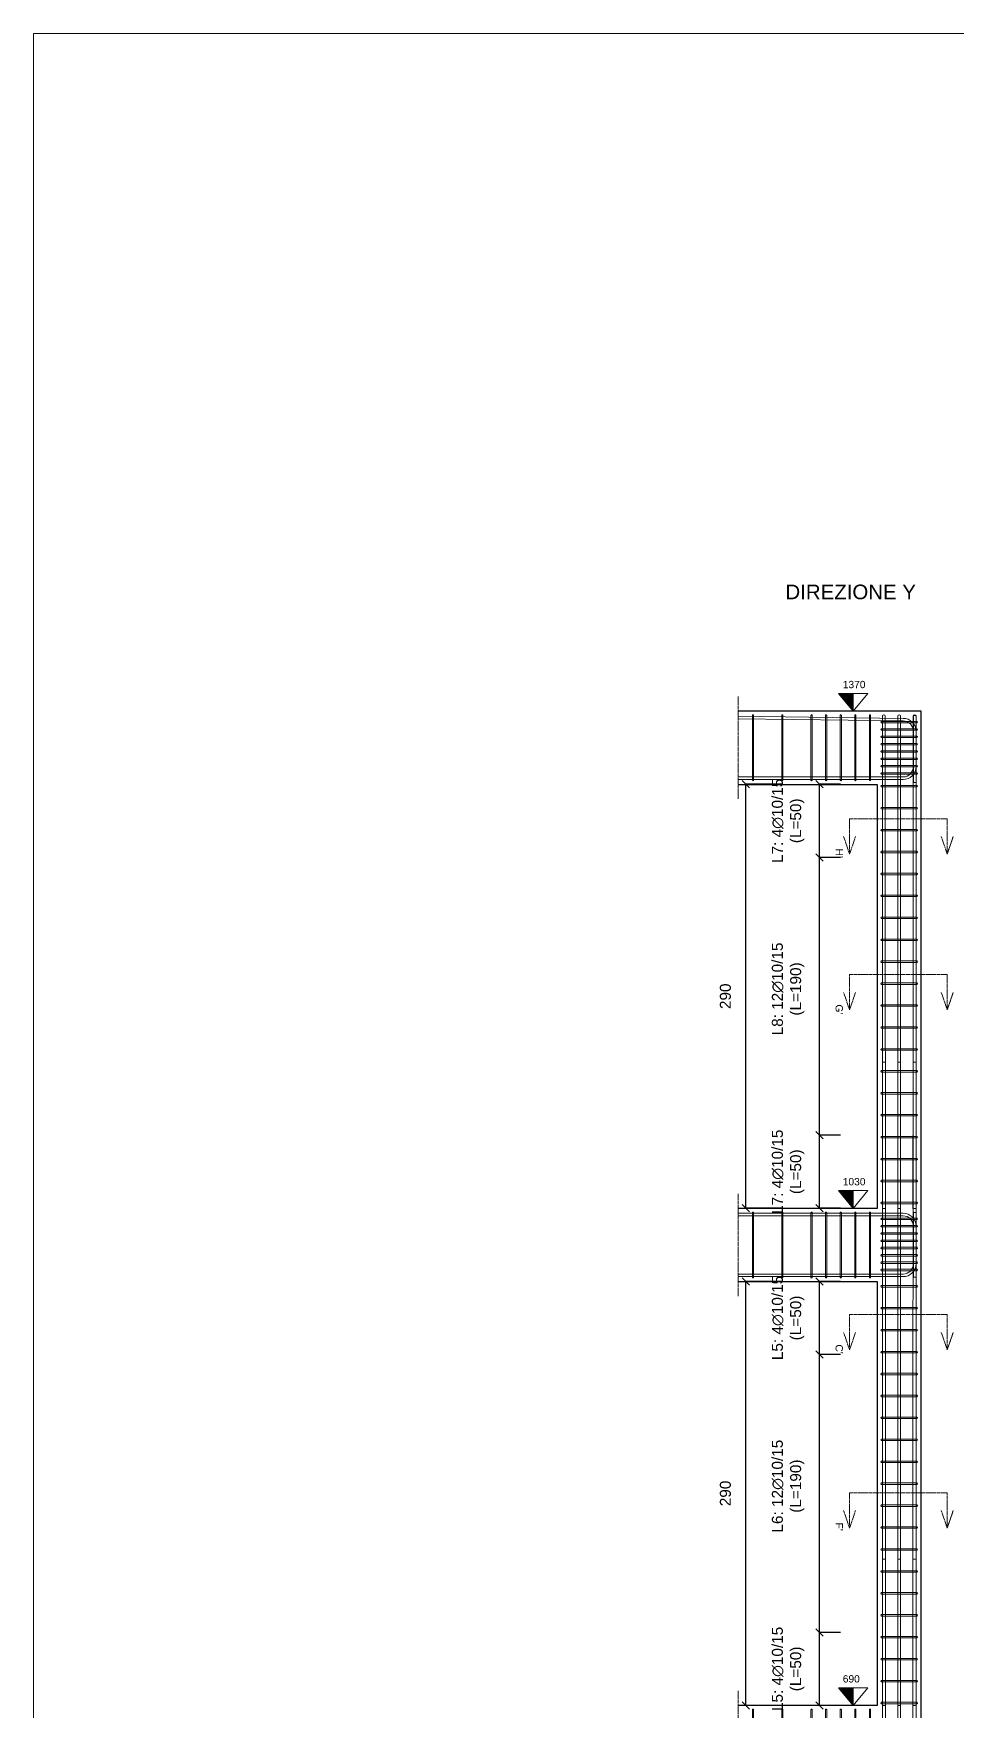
# Model space of a CAD drawing. Header units: millimetres. Extents: x -455371 to 117772, y -78417 to 116564.
# Drawn here: x -455371 to -449066, y 58762 to 70223 of the extents above; entities that cross this region are included whole.
import ezdxf

# ---------------------------------------------------------------- set-up
doc = ezdxf.new("R2010")
doc.units = ezdxf.units.MM
doc.linetypes.add('ACAD_ISO02W100', pattern=[15, 12, -3])
doc.layers.get('0').update_dxf_attribs({"color": 255})
for name, color, linetype, lineweight in [('armature', 5, 'Continuous', 18), ('Cls', 7, 'Continuous', 25), ('quote', 5, 'Continuous', 15), ('Scritte', 7, 'Continuous', 15), ('staffe', 10, 'Continuous', 15), ('tratteggio 1 a 50', 230, 'ACAD_ISO02W100', 15)]:
    doc.layers.add(name, color=color, linetype=linetype, lineweight=lineweight)
doc.layers.add('RETINI', color=253, linetype='Continuous')
doc.styles.get("Standard").update_dxf_attribs({"font": 'arial.ttf'})
doc.dimstyles.new('scala1 a 50', dxfattribs={"dimtxt": 75, "dimasz": 50, "dimexe": 0.18, "dimexo": 250, "dimgap": 100, "dimtad": 2, "dimdec": 0, "dimlfac": 0.1, "dimzin": 0, "dimdsep": 46, "dimtxsty": 'Standard', "dimblk": 'OBLIQUE', "dimcen": -100, "dimadec": 0, "dimazin": 0, "dimtfac": 1, "dimtdec": 0, "dimtofl": 0, "dimtmove": 0, "dimatfit": 3, "dimfxl": 250, "dimfxlon": 1, "dimtolj": 1, "dimtzin": 0, "dimarcsym": 0})

# ---------------------------------------------------------------- blocks, each defined once
blk = doc.blocks.new('*U2521')
at = {"layer": 'staffe'}
blk.add_lwpolyline([(-120, 5), (120, 5, -1), (120, -5), (-120, -5, -1)], format="xyb", close=True, dxfattribs=at)
blk = doc.blocks.new('*U2522')
at = {"layer": 'armature', "color": 0, "linetype": 'ByBlock', "lineweight": -2, "transparency": 16777216}
for p in [(0, 350), (0, 300), (0, 250), (0, 200), (0, 150), (0, 100), (0, 50), (0, 0)]:
    blk.add_blockref('*U2521', p, dxfattribs=at)
blk = doc.blocks.new('*U2523')
at = {"layer": 'staffe'}
blk.add_lwpolyline([(-4, -221), (-4, 221)], dxfattribs=at)
blk.add_lwpolyline([(4, 221), (4, -221, -1.019498), (-4, -221)], format="xyb", dxfattribs=at)
blk.add_arc((0, 221), 4, 0, 182.2127, dxfattribs=at)
blk = doc.blocks.new('*U2524')
at = {"layer": 'armature', "color": 0, "linetype": 'ByBlock', "lineweight": -2, "transparency": 16777216}
for p in [(0, 0), (100, 0), (200, 0), (300, 0), (400, 0)]:
    blk.add_blockref('*U2523', p, dxfattribs=at)
blk = doc.blocks.new('*U2525')
at = {"layer": 'staffe'}
blk.add_lwpolyline([(-4, -221), (-4, 221)], dxfattribs=at)
blk.add_lwpolyline([(4, 221), (4, -221, -1.019498), (-4, -221)], format="xyb", dxfattribs=at)
blk.add_arc((0, 221), 4, 0, 182.2127, dxfattribs=at)
blk = doc.blocks.new('*U2526')
at = {"layer": 'armature', "color": 0, "linetype": 'ByBlock', "lineweight": -2, "transparency": 16777216}
for p in [(0, 0), (200, 0)]:
    blk.add_blockref('*U2525', p, dxfattribs=at)
blk = doc.blocks.new('*U2540')
at = {"layer": 'staffe'}
blk.add_lwpolyline([(-4, -221), (-4, 221)], dxfattribs=at)
blk.add_lwpolyline([(4, 221), (4, -221, -1.019498), (-4, -221)], format="xyb", dxfattribs=at)
blk.add_arc((0, 221), 4, 0, 182.2127, dxfattribs=at)
blk = doc.blocks.new('*U2541')
at = {"layer": 'armature', "color": 0, "linetype": 'ByBlock', "lineweight": -2, "transparency": 16777216}
for p in [(0, 0), (100, 0), (200, 0), (300, 0), (400, 0)]:
    blk.add_blockref('*U2540', p, dxfattribs=at)
blk = doc.blocks.new('*U2542')
at = {"layer": 'staffe'}
blk.add_lwpolyline([(-4, -221), (-4, 221)], dxfattribs=at)
blk.add_lwpolyline([(4, 221), (4, -221, -1.019498), (-4, -221)], format="xyb", dxfattribs=at)
blk.add_arc((0, 221), 4, 0, 182.2127, dxfattribs=at)
blk = doc.blocks.new('*U2543')
at = {"layer": 'armature', "color": 0, "linetype": 'ByBlock', "lineweight": -2, "transparency": 16777216}
for p in [(0, 0), (200, 0)]:
    blk.add_blockref('*U2542', p, dxfattribs=at)
blk = doc.blocks.new('*U2544')
at = {"layer": 'staffe'}
blk.add_lwpolyline([(-4, -221), (-4, 221)], dxfattribs=at)
blk.add_lwpolyline([(4, 221), (4, -221, -1.019498), (-4, -221)], format="xyb", dxfattribs=at)
blk.add_arc((0, 221), 4, 0, 182.2127, dxfattribs=at)
blk = doc.blocks.new('*U2545')
at = {"layer": 'armature', "color": 0, "linetype": 'ByBlock', "lineweight": -2, "transparency": 16777216}
for p in [(0, 0), (100, 0), (200, 0), (300, 0), (400, 0)]:
    blk.add_blockref('*U2544', p, dxfattribs=at)
blk = doc.blocks.new('*U2546')
at = {"layer": 'staffe'}
blk.add_lwpolyline([(-4, -221), (-4, 221)], dxfattribs=at)
blk.add_lwpolyline([(4, 221), (4, -221, -1.019498), (-4, -221)], format="xyb", dxfattribs=at)
blk.add_arc((0, 221), 4, 0, 182.2127, dxfattribs=at)
blk = doc.blocks.new('*U2547')
at = {"layer": 'armature', "color": 0, "linetype": 'ByBlock', "lineweight": -2, "transparency": 16777216}
for p in [(0, 0), (200, 0)]:
    blk.add_blockref('*U2546', p, dxfattribs=at)
blk = doc.blocks.new('*U2527')
at = {"layer": 'staffe'}
blk.add_lwpolyline([(-120, 5), (120, 5, -1), (120, -5), (-120, -5, -1)], format="xyb", close=True, dxfattribs=at)
blk = doc.blocks.new('*U2528')
at = {"layer": 'armature', "color": 0, "linetype": 'ByBlock', "lineweight": -2, "transparency": 16777216}
for p in [(0, 350), (0, 300), (0, 250), (0, 200), (0, 150), (0, 100), (0, 50), (0, 0)]:
    blk.add_blockref('*U2527', p, dxfattribs=at)
blk = doc.blocks.new('*U2506')
at = {"layer": 'staffe'}
blk.add_lwpolyline([(-120, 5), (120, 5, -1), (120, -5), (-120, -5, -1)], format="xyb", close=True, dxfattribs=at)
blk = doc.blocks.new('*U2507')
at = {"layer": 'armature', "color": 0, "linetype": 'ByBlock', "lineweight": -2, "transparency": 16777216}
for p in [(0, 2850), (0, 2700), (0, 2550), (0, 2400), (0, 2250), (0, 2100), (0, 1950), (0, 1800), (0, 1650), (0, 1500), (0, 1350), (0, 1200), (0, 1050), (0, 900), (0, 750), (0, 600), (0, 450), (0, 300), (0, 150), (0, 0)]:
    blk.add_blockref('*U2506', p, dxfattribs=at)
blk = doc.blocks.new('*U2502')
at = {"layer": 'staffe'}
blk.add_lwpolyline([(-120, 5), (120, 5, -1), (120, -5), (-120, -5, -1)], format="xyb", close=True, dxfattribs=at)
blk = doc.blocks.new('*U2503')
at = {"layer": 'armature', "color": 0, "linetype": 'ByBlock', "lineweight": -2, "transparency": 16777216}
for p in [(0, 2850), (0, 2700), (0, 2550), (0, 2400), (0, 2250), (0, 2100), (0, 1950), (0, 1800), (0, 1650), (0, 1500), (0, 1350), (0, 1200), (0, 1050), (0, 900), (0, 750), (0, 600), (0, 450), (0, 300), (0, 150), (0, 0)]:
    blk.add_blockref('*U2502', p, dxfattribs=at)
blk = doc.blocks.new('_Oblique')
at = {"color": 0, "linetype": 'ByBlock', "lineweight": -2}
blk.add_line((-0.5, -0.5), (0.5, 0.5), dxfattribs=at)
blk = doc.blocks.new('*D2813')
at = {"layer": 'Defpoints', "color": 0, "transparency": 16777216}
for p in [(-450500, 65089), (-449601, 65089), (-449601, 62189)]:
    blk.add_point(p, dxfattribs=at)
at = {"layer": 'quote', "color": 0, "lineweight": -2, "transparency": 16777216}
for p, q in [((-450250, 65089), (-450500, 65089)), ((-450500, 62189), (-450500, 65089)), ((-450250, 62189), (-450500, 62189))]:
    blk.add_line(p, q, dxfattribs=at)
at = {"layer": 'quote', "color": 0, "lineweight": -2, "transparency": 16777216, "xscale": 50, "yscale": 50, "zscale": 50}
for p, rotation in [((-450500, 65089), 90), ((-450500, 62189), 270)]:
    blk.add_blockref('_Oblique', p, dxfattribs=dict(at, rotation=rotation))
at = {"layer": 'quote', "color": 0, "transparency": 16777216, "insert": (-450639, 63639), "char_height": 75, "attachment_point": 5, "rotation": 90}
blk.add_mtext('\\A1;290', dxfattribs=at)
blk = doc.blocks.new('*D2814')
at = {"layer": 'Defpoints', "color": 0, "transparency": 16777216}
for p in [(-450500, 61689), (-449601, 61689), (-449601, 58789)]:
    blk.add_point(p, dxfattribs=at)
at = {"layer": 'quote', "color": 0, "lineweight": -2, "transparency": 16777216}
for p, q in [((-450250, 61689), (-450500, 61689)), ((-450500, 58789), (-450500, 61689)), ((-450250, 58789), (-450500, 58789))]:
    blk.add_line(p, q, dxfattribs=at)
at = {"layer": 'quote', "color": 0, "lineweight": -2, "transparency": 16777216, "xscale": 50, "yscale": 50, "zscale": 50}
for p, rotation in [((-450500, 61689), 90), ((-450500, 58789), 270)]:
    blk.add_blockref('_Oblique', p, dxfattribs=dict(at, rotation=rotation))
at = {"layer": 'quote', "color": 0, "transparency": 16777216, "insert": (-450639, 60239), "char_height": 75, "attachment_point": 5, "rotation": 90}
blk.add_mtext('\\A1;290', dxfattribs=at)
blk = doc.blocks.new('*D2825')
at = {"layer": 'Defpoints', "color": 0, "transparency": 16777216}
for p in [(-449996, 59289), (-449601, 59289), (-449601, 58789)]:
    blk.add_point(p, dxfattribs=at)
at = {"layer": 'quote', "color": 0, "lineweight": -2, "transparency": 16777216}
for p, q in [((-449851, 59289), (-449997, 59289)), ((-449996, 58789), (-449996, 59289)), ((-449851, 58789), (-449997, 58789))]:
    blk.add_line(p, q, dxfattribs=at)
at = {"layer": 'quote', "color": 0, "lineweight": -2, "transparency": 16777216, "xscale": 50, "yscale": 50, "zscale": 50}
for p, rotation in [((-449996, 59289), 90), ((-449996, 58789), 270)]:
    blk.add_blockref('_Oblique', p, dxfattribs=dict(at, rotation=rotation))
at = {"layer": 'quote', "color": 0, "transparency": 16777216, "insert": (-450210, 59039), "char_height": 75, "attachment_point": 5, "rotation": 90}
blk.add_mtext('\\A1;L5: {\\A0;4∅10/15} \\P(L=50)', dxfattribs=at)
blk = doc.blocks.new('*D2826')
at = {"layer": 'Defpoints', "color": 0, "transparency": 16777216}
for p in [(-449996, 61189), (-449601, 61189), (-449601, 59289)]:
    blk.add_point(p, dxfattribs=at)
at = {"layer": 'quote', "color": 0, "lineweight": -2, "transparency": 16777216}
for p, q in [((-449851, 61189), (-449997, 61189)), ((-449996, 59289), (-449996, 61189)), ((-449851, 59289), (-449997, 59289))]:
    blk.add_line(p, q, dxfattribs=at)
at = {"layer": 'quote', "color": 0, "lineweight": -2, "transparency": 16777216, "xscale": 50, "yscale": 50, "zscale": 50}
for p, rotation in [((-449996, 61189), 90), ((-449996, 59289), 270)]:
    blk.add_blockref('_Oblique', p, dxfattribs=dict(at, rotation=rotation))
at = {"layer": 'quote', "color": 0, "transparency": 16777216, "insert": (-450210, 60289), "char_height": 75, "attachment_point": 5, "rotation": 90}
blk.add_mtext('\\A1;L6: {\\A0;12∅10/15} \\P(L=190)', dxfattribs=at)
blk = doc.blocks.new('*D2827')
at = {"layer": 'Defpoints', "color": 0, "transparency": 16777216}
for p in [(-449996, 61689), (-449601, 61689), (-449601, 61189)]:
    blk.add_point(p, dxfattribs=at)
at = {"layer": 'quote', "color": 0, "lineweight": -2, "transparency": 16777216}
for p, q in [((-449851, 61689), (-449997, 61689)), ((-449996, 61189), (-449996, 61689)), ((-449851, 61189), (-449997, 61189))]:
    blk.add_line(p, q, dxfattribs=at)
at = {"layer": 'quote', "color": 0, "lineweight": -2, "transparency": 16777216, "xscale": 50, "yscale": 50, "zscale": 50}
for p, rotation in [((-449996, 61689), 90), ((-449996, 61189), 270)]:
    blk.add_blockref('_Oblique', p, dxfattribs=dict(at, rotation=rotation))
at = {"layer": 'quote', "color": 0, "transparency": 16777216, "insert": (-450210, 61439), "char_height": 75, "attachment_point": 5, "rotation": 90}
blk.add_mtext('\\A1;L5: {\\A0;4∅10/15} \\P(L=50)', dxfattribs=at)
blk = doc.blocks.new('*D2828')
at = {"layer": 'Defpoints', "color": 0, "transparency": 16777216}
for p in [(-449996, 62689), (-449601, 62689), (-449601, 62189)]:
    blk.add_point(p, dxfattribs=at)
at = {"layer": 'quote', "color": 0, "lineweight": -2, "transparency": 16777216}
for p, q in [((-449851, 62689), (-449997, 62689)), ((-449996, 62189), (-449996, 62689)), ((-449851, 62189), (-449997, 62189))]:
    blk.add_line(p, q, dxfattribs=at)
at = {"layer": 'quote', "color": 0, "lineweight": -2, "transparency": 16777216, "xscale": 50, "yscale": 50, "zscale": 50}
for p, rotation in [((-449996, 62689), 90), ((-449996, 62189), 270)]:
    blk.add_blockref('_Oblique', p, dxfattribs=dict(at, rotation=rotation))
at = {"layer": 'quote', "color": 0, "transparency": 16777216, "insert": (-450210, 62439), "char_height": 75, "attachment_point": 5, "rotation": 90}
blk.add_mtext('\\A1;L7: {\\A0;4∅10/15} \\P(L=50)', dxfattribs=at)
blk = doc.blocks.new('*D2829')
at = {"layer": 'Defpoints', "color": 0, "transparency": 16777216}
for p in [(-449996, 64589), (-449601, 64589), (-449601, 62689)]:
    blk.add_point(p, dxfattribs=at)
at = {"layer": 'quote', "color": 0, "lineweight": -2, "transparency": 16777216}
for p, q in [((-449851, 64589), (-449997, 64589)), ((-449996, 62689), (-449996, 64589)), ((-449851, 62689), (-449997, 62689))]:
    blk.add_line(p, q, dxfattribs=at)
at = {"layer": 'quote', "color": 0, "lineweight": -2, "transparency": 16777216, "xscale": 50, "yscale": 50, "zscale": 50}
for p, rotation in [((-449996, 64589), 90), ((-449996, 62689), 270)]:
    blk.add_blockref('_Oblique', p, dxfattribs=dict(at, rotation=rotation))
at = {"layer": 'quote', "color": 0, "transparency": 16777216, "insert": (-450210, 63689), "char_height": 75, "attachment_point": 5, "rotation": 90}
blk.add_mtext('\\A1;L8: {\\A0;12∅10/15} \\P(L=190)', dxfattribs=at)
blk = doc.blocks.new('*D2830')
at = {"layer": 'Defpoints', "color": 0, "transparency": 16777216}
for p in [(-449996, 65089), (-449601, 65089), (-449601, 64589)]:
    blk.add_point(p, dxfattribs=at)
at = {"layer": 'quote', "color": 0, "lineweight": -2, "transparency": 16777216}
for p, q in [((-449851, 65089), (-449997, 65089)), ((-449996, 64589), (-449996, 65089)), ((-449851, 64589), (-449997, 64589))]:
    blk.add_line(p, q, dxfattribs=at)
at = {"layer": 'quote', "color": 0, "lineweight": -2, "transparency": 16777216, "xscale": 50, "yscale": 50, "zscale": 50}
for p, rotation in [((-449996, 65089), 90), ((-449996, 64589), 270)]:
    blk.add_blockref('_Oblique', p, dxfattribs=dict(at, rotation=rotation))
at = {"layer": 'quote', "color": 0, "transparency": 16777216, "insert": (-450210, 64839), "char_height": 75, "attachment_point": 5, "rotation": 90}
blk.add_mtext('\\A1;L7: {\\A0;4∅10/15} \\P(L=50)', dxfattribs=at)

msp = doc.modelspace()

# ---------------------------------------------------------------- hatches: boundary and pattern name
at = {"layer": 'RETINI'}
h = msp.add_hatch(color=256, dxfattribs=at)
h.dxf.hatch_style = 1
h.paths.add_polyline_path([(-449865.7, 65709.9), (-449765.7, 65588.5), (-449765.7, 65709.9)])
h = msp.add_hatch(color=256, dxfattribs=at)
h.dxf.hatch_style = 1
h.paths.add_polyline_path([(-449865.7, 62309.9), (-449765.7, 62188.5), (-449765.7, 62309.9)])
h = msp.add_hatch(color=256, dxfattribs=at)
h.dxf.hatch_style = 1
h.paths.add_polyline_path([(-449865.7, 58909.9), (-449765.7, 58788.5), (-449765.7, 58909.9)])

# ---------------------------------------------------------------- linework, layer by layer
at = {"layer": 'armature'}
for points in [[(-449543.6, 63188.5), (-449545.6, 63338.5), (-449545.6, 65555.5, 0.7999254), (-449565.6, 65555.5), (-449565.6, 63338.5), (-449565.6, 63188.5), (-449565.6, 62188.5), (-449544.6, 62188.5), (-449543.6, 63188.5)], [(-449355.6, 63188.5), (-449355.6, 63338.5), (-449355.6, 65555.5, -0.7999254), (-449335.6, 65555.5), (-449335.6, 63338.5), (-449335.6, 63188.5), (-449335.6, 62188.5), (-449356.6, 62188.5), (-449355.6, 63188.5)], [(-450552.5, 65139.5), (-449423.6, 65139.5, 0.4142136), (-449353.6, 65209.5), (-449353.6, 65559.5), (-449335.6, 65559.5), (-449335.6, 65209.5, -0.4142136), (-449423.6, 65121.5), (-450552.5, 65121.5)], [(-450552.5, 65537.2), (-449423.6, 65521.8, -0.4142136), (-449353.6, 65451.8), (-449353.6, 65101.8), (-449335.6, 65101.8), (-449335.6, 65451.8, 0.4142136), (-449423.6, 65539.8), (-450552.5, 65555.2)], [(-450552.5, 61739.5), (-449423.6, 61739.5, 0.4142136), (-449353.6, 61809.5), (-449353.6, 62159.5), (-449335.6, 62159.5), (-449335.6, 61809.5, -0.4142136), (-449423.6, 61721.5), (-450552.5, 61721.5)], [(-450552.5, 62137.5), (-449423.6, 62137.5, -0.4142136), (-449353.6, 62067.5), (-449353.6, 61717.5), (-449335.6, 61717.5), (-449335.6, 62067.5, 0.4142136), (-449423.6, 62155.5), (-450552.5, 62155.5)]]:
    msp.add_lwpolyline(points, format="xyb", dxfattribs=at)
msp.add_lwpolyline([(-449441.6, 63533.5), (-449441.6, 63188.5), (-449441.6, 62188.5), (-449459.6, 62188.5), (-449459.6, 63188.5), (-449459.6, 63533.5), (-449459.6, 65555.5, -0.888806), (-449441.6, 65555.5)], format="xyb", close=True, dxfattribs=at)
for points in [[(-449543.6, 59938.5), (-449543.6, 59788.5), (-449543.6, 58788.5), (-449565.6, 58788.5), (-449565.6, 59788.5), (-449565.6, 59938.5), (-449565.6, 63188.5), (-449543.6, 63188.5), (-449543.6, 59938.5)], [(-449459.6, 59788.5), (-449459.6, 59938.5), (-449459.6, 63188.5), (-449441.6, 63188.5), (-449441.6, 59938.5)], [(-449357.6, 59938.5), (-449357.3, 59785.3), (-449357.6, 58788.5), (-449335.6, 58788.5), (-449334, 59788.5), (-449335.6, 59938.5), (-449335.6, 63188.5), (-449355.6, 63188.5), (-449357.6, 59938.5)], [(-449459.6, 59788.5), (-449459.6, 58788.5), (-449441.6, 58788.5), (-449441.6, 59788.5), (-449441.6, 59938.5)], [(-449543.6, 56538.5), (-449543.6, 56388.5), (-449543.6, 55388.5), (-449565.6, 55388.5), (-449565.6, 56388.5), (-449565.6, 56538.5), (-449565.6, 59788.5), (-449543.6, 59788.5), (-449543.6, 56538.5)], [(-449459.6, 56388.5), (-449459.6, 56538.5), (-449459.6, 59788.5), (-449441.6, 59788.5), (-449441.6, 56538.5)], [(-449357.6, 56543.5), (-449357.6, 56388.5), (-449357.6, 55388.5), (-449335.6, 55388.5), (-449335.6, 56388.5), (-449335.6, 56543.5), (-449335.6, 59788.5), (-449357.6, 59788.5), (-449357.6, 56543.5)]]:
    msp.add_lwpolyline(points, dxfattribs=at)
at = {"layer": 'Cls'}
for points in [[(-449300.6, 51888.5), (-449300.6, 65588.5), (-449600.6, 65588.5), (-450552.5, 65588.5)], [(-450552.5, 65088.5), (-449600.6, 65088.5), (-449600.6, 62188.5), (-450552.5, 62188.5)], [(-450552.5, 61688.5), (-449600.6, 61688.5), (-449600.6, 58788.5), (-450552.5, 58788.5)]]:
    msp.add_lwpolyline(points, dxfattribs=at)
at = {"layer": 'quote'}
msp.add_lwpolyline([(-455370.7, 70223.3), (-403722.5, 70223.3), (-403722.5, 47890.5), (-455370.7, 47890.5)], close=True, dxfattribs=at)
for points in [[(-449765.7, 65588.5), (-449865.7, 65709.9), (-449665.7, 65709.9), (-449765.7, 65588.5)], [(-449765.7, 65588.5), (-449765.7, 65709.9)], [(-449765.7, 62188.5), (-449865.7, 62309.9), (-449665.7, 62309.9), (-449765.7, 62188.5)], [(-449765.7, 62188.5), (-449765.7, 62309.9)], [(-449765.7, 58788.5), (-449865.7, 58909.9), (-449665.7, 58909.9), (-449765.7, 58788.5)], [(-449765.7, 58788.5), (-449765.7, 58909.9)]]:
    msp.add_lwpolyline(points, dxfattribs=at)
at = {"layer": 'tratteggio 1 a 50'}
for points in [[(-450552.5, 65688.5), (-450552.5, 64988.5)], [(-449162.4, 64731), (-449162.4, 64731), (-449122, 64611.4), (-449122, 64853.3), (-449789.9, 64853.3), (-449789.9, 64611.4)], [(-449749.5, 64731), (-449749.5, 64731), (-449789.9, 64611.4), (-449830.3, 64731), (-449830.3, 64731)], [(-449162.4, 63665.4), (-449162.4, 63665.4), (-449122, 63545.8), (-449122, 63787.7), (-449789.9, 63787.7), (-449789.9, 63545.8)], [(-449749.5, 63665.4), (-449749.5, 63665.4), (-449789.9, 63545.8), (-449830.3, 63665.4), (-449830.3, 63665.4)], [(-450552.5, 62288.5), (-450552.5, 61588.5)], [(-449162.4, 61340.2), (-449162.4, 61340.2), (-449122, 61220.7), (-449122, 61462.5), (-449789.9, 61462.5), (-449789.9, 61220.7)], [(-449749.5, 61340.2), (-449749.5, 61340.2), (-449789.9, 61220.7), (-449830.3, 61340.2), (-449830.3, 61340.2)], [(-449162.4, 60121.2), (-449162.4, 60121.2), (-449122, 60001.7), (-449122, 60243.5), (-449789.9, 60243.5), (-449789.9, 60001.7)], [(-449749.5, 60121.2), (-449749.5, 60121.2), (-449789.9, 60001.7), (-449830.3, 60121.2), (-449830.3, 60121.2)], [(-450552.5, 58888.5), (-450552.5, 58188.5)]]:
    msp.add_lwpolyline(points, dxfattribs=at)
for points in [[(-449122, 64611.4), (-449081.6, 64731), (-449081.6, 64731), (-449081.6, 64731)], [(-449122, 63545.8), (-449081.6, 63665.4), (-449081.6, 63665.4), (-449081.6, 63665.4)], [(-449122, 61220.7), (-449081.6, 61340.2), (-449081.6, 61340.2), (-449081.6, 61340.2)], [(-449122, 60001.7), (-449081.6, 60121.2), (-449081.6, 60121.2), (-449081.6, 60121.2)]]:
    msp.add_lwpolyline(points, close=True, dxfattribs=at)

# ---------------------------------------------------------------- block references
at = {"layer": 'armature', "xscale": -1}
for name, p in [('*U2526', (-450250.2, 65338.4)), ('*U2524', (-449650.2, 65338.4)), ('*U2543', (-450250.2, 61938.4)), ('*U2541', (-449650.2, 61938.4)), ('*U2547', (-450250.2, 58538.4)), ('*U2545', (-449650.2, 58538.4))]:
    msp.add_blockref(name, p, dxfattribs=at)
at = {"layer": 'armature'}
for name, p in [('*U2522', (-449450.6, 65163.2)), ('*U2503', (-449450.6, 62225.6)), ('*U2528', (-449450.6, 61767.2)), ('*U2507', (-449450.6, 58805.7))]:
    msp.add_blockref(name, p, dxfattribs=at)

# ---------------------------------------------------------------- texts
at = {"layer": 'Scritte', "attachment_point": 1}
for s, width, insert, char_height in [('DIREZIONE Y', 1464.25, (-450228.5, 66454.4), 100), ('1370', 147.198, (-449836.4, 65796.1), 50), ('1030', 147.198, (-449836.4, 62396.1), 50), ('690', 147.198, (-449836.4, 58996.1), 50)]:
    msp.add_mtext_dynamic_manual_height_columns(s, width=width, gutter_width=12.5, heights=[0], dxfattribs=dict(at, insert=insert, char_height=char_height))
at = {"layer": 'Scritte', "char_height": 50, "attachment_point": 1, "rotation": 270}
for s, insert in [("H'", (-449835.6, 64649)), ("G'", (-449835.6, 63583.4)), ("C'", (-449835.6, 61258.3)), ("F'", (-449835.6, 60039.3))]:
    msp.add_mtext_dynamic_manual_height_columns(s, width=371.945, gutter_width=12.5, heights=[0], dxfattribs=dict(at, insert=insert))

# ---------------------------------------------------------------- dimensions: what is measured, and where the dimension line sits
at = {"layer": 'quote'}
for base, p1, p2, picture, middle in [((-450500.3, 65088.5), (-449600.6, 62188.5), (-449600.6, 65088.5), '*D2813', (-450638.6, 63638.5)), ((-450500.3, 61688.5), (-449600.6, 58788.5), (-449600.6, 61688.5), '*D2814', (-450638.6, 60238.5))]:
    dim = msp.add_linear_dim(base=base, p1=p1, p2=p2, angle=90, dimstyle='scala1 a 50', dxfattribs=at)
    dim.commit()
    dim.dimension.update_dxf_attribs({"geometry": picture, "text_midpoint": middle})
for base, p1, p2, text, picture, middle in [((-449996.5, 65088.5), (-449600.6, 64588.5), (-449600.6, 65088.5), 'L7: {\\A0;4∅10/15} \\P(L=<>)', '*D2830', (-449996.5, 64838.5)), ((-449996.5, 64588.5), (-449600.6, 62688.5), (-449600.6, 64588.5), 'L8: {\\A0;12∅10/15} \\P(L=<>)', '*D2829', (-449996.5, 63688.5)), ((-449996.5, 62688.5), (-449600.6, 62188.5), (-449600.6, 62688.5), 'L7: {\\A0;4∅10/15} \\P(L=<>)', '*D2828', (-449996.5, 62438.5)), ((-449996.5, 61688.5), (-449600.6, 61188.5), (-449600.6, 61688.5), 'L5: {\\A0;4∅10/15} \\P(L=<>)', '*D2827', (-449996.5, 61438.5)), ((-449996.5, 61188.5), (-449600.6, 59288.5), (-449600.6, 61188.5), 'L6: {\\A0;12∅10/15} \\P(L=<>)', '*D2826', (-449996.5, 60288.5)), ((-449996.5, 59288.5), (-449600.6, 58788.5), (-449600.6, 59288.5), 'L5: {\\A0;4∅10/15} \\P(L=<>)', '*D2825', (-449996.5, 59038.5))]:
    dim = msp.add_linear_dim(base=base, p1=p1, p2=p2, angle=90, text=text, dimstyle='scala1 a 50', dxfattribs=at)
    dim.commit()
    dim.dimension.update_dxf_attribs({"geometry": picture, "text_midpoint": middle, "dimtype": 161})

doc.saveas('drawing.dxf')
